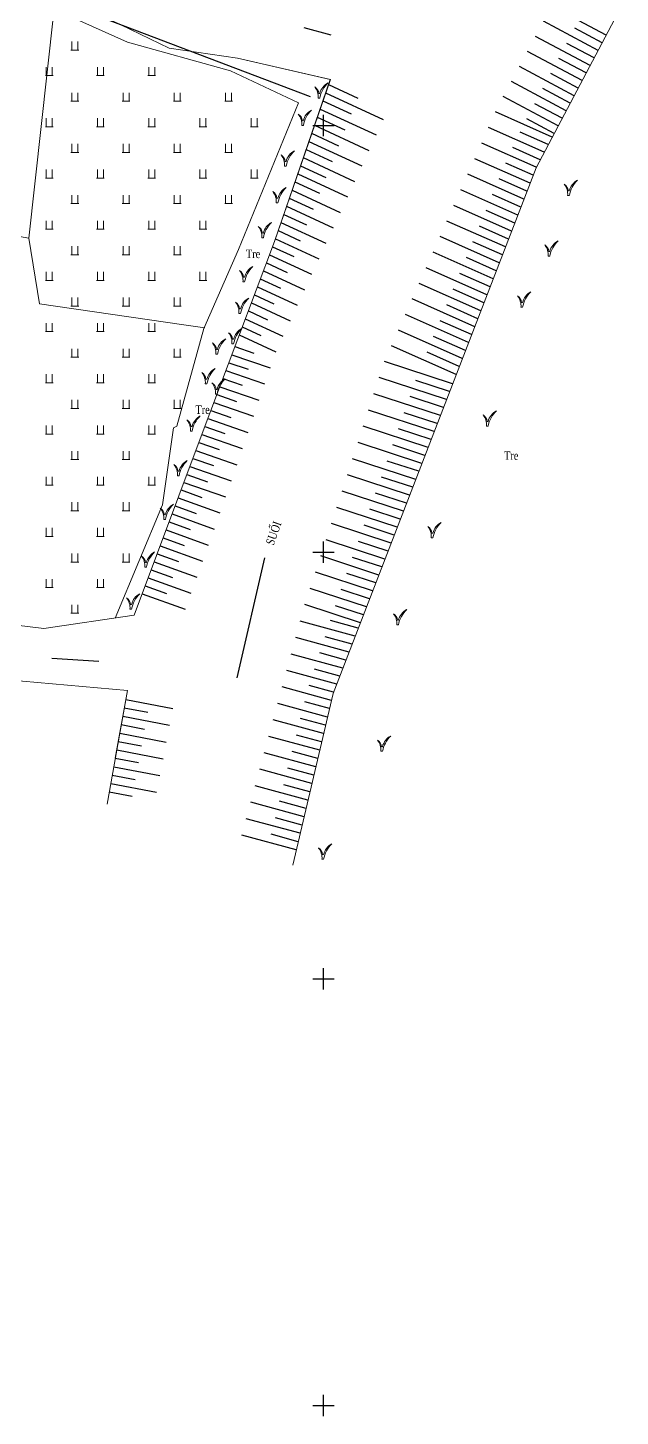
# Model space of a CAD drawing. Header units: metres. Extents: x 585499 to 586851, y 1565849 to 1566901.
# Drawn here: x 586065.4 to 586134.7, y 1565848.8 to 1566011.5 of the extents above; entities that cross this region are included whole.
import ezdxf

# ---------------------------------------------------------------- set-up
doc = ezdxf.new("R2010")
doc.units = ezdxf.units.M
for name, color, linetype, lineweight in [('dct', 7, 'Continuous', 0), ('duong bo', 97, 'Continuous', 0), ('Ghi chu', 2, 'Continuous', 5), ('text', 7, 'Continuous', 0), ('ThucVat', 90, 'Continuous', 0), ('thuy van', 111, 'Continuous', 0)]:
    doc.layers.add(name, color=color, linetype=linetype, lineweight=lineweight)
for name, color, linetype in [('K_HUNG', 7, 'Continuous'), ('suoinhat', 4, 'Continuous'), ('taluy', 15, 'Continuous')]:
    doc.layers.add(name, color=color, linetype=linetype)
doc.styles.add('ghi chu', font='times.ttf', dxfattribs={"height": 1})
doc.styles.get("Standard").update_dxf_attribs({"font": 'simplex.shx'})
doc.linetypes.add('B_DAP_CAO2', pattern='A,0.2,[130,ltypeshp.shx,S=0.75,R=0,X=0,Y=-0.75],1.2,[130,ltypeshp.shx,S=0.25,R=0,X=0,Y=-0.25],1', length=2.4)
doc.linetypes.add('TAluy-500', pattern='A,0.667,[130,ltypeshp.shx,S=-0.25,R=0,X=-0.25,Y=0.25],0.333', length=1)
doc.dimstyles.get("Standard").update_dxf_attribs({"dimtxt": 0.18, "dimasz": 0.18, "dimexe": 0.18, "dimexo": 0.0625, "dimgap": 0.09, "dimtad": 0, "dimtih": 1, "dimtoh": 1, "dimdec": 4, "dimzin": 0, "dimdsep": 46, "dimtxsty": 'Standard', "dimcen": 0.09, "dimadec": 0, "dimazin": 0, "dimtfac": 1, "dimtdec": 4, "dimtofl": 0, "dimtmove": 0, "dimatfit": 3, "dimfxl": 1, "dimtolj": 1, "dimtzin": 0, "dimarcsym": 0})

# ---------------------------------------------------------------- blocks, each defined once
blk = doc.blocks.new('fdsa')
at = {"layer": 'ThucVat', "color": 8}
for p, q in [((586981.43, 1565459.99), (586981.43, 1565458.99)), ((586982.13, 1565459.99), (586982.13, 1565458.99))]:
    blk.add_line(p, q, dxfattribs=at)
blk.add_lwpolyline([(586981.33, 1565458.99), (586982.23, 1565458.99)], dxfattribs=at)
blk = doc.blocks.new('tre')
at = {"layer": 'Ghi chu', "color": 8}
blk.add_line((-0.46, 2.17), (-0.03, 2.17), dxfattribs=at)
at = {"layer": 'Ghi chu'}
blk.add_line((-0.78, 0), (0, 0), dxfattribs=at)
at = {"layer": 'Ghi chu', "color": 8}
for centre, major_axis, start_param, end_param in [((7.57, 0.31), (-5.53, 5.53), -0.284539, 0.544452), ((12.59, -2.1), (-9.02, 9.02), -0.027251, 0.620222), ((-4.77, 1.61), (3.08, 3.08), 5.627469, 6.498728), ((-7.85, 0.69), (-5.02, 5.02), 3.830367, 4.628632)]:
    blk.add_ellipse(centre, major_axis=major_axis, ratio=1, start_param=start_param, end_param=end_param, dxfattribs=at)
blk = doc.blocks.new('hhfgffd')
at = {"layer": 'suoinhat', "color": 8}
blk.add_lwpolyline([(75.09, 10.74), (46.15, 10.94), (3.49, 11.24), (-33.36, 11.49), (-84.4, 11.85), (-99.68, 11.19), (-100.06, 21.43)], dxfattribs=at)

msp = doc.modelspace()

# ---------------------------------------------------------------- linework, layer by layer
at = {"layer": 'duong bo', "color": 8, "linetype": 'B_DAP_CAO2', "elevation": 14.25}
msp.add_lwpolyline([(586017.72, 1566030.83), (586020.69, 1566030.96), (586050.93, 1566019.09), (586056.08, 1566016.5), (586069.99, 1566012.93), (586077.06, 1566009.79), (586089.12, 1566006.41), (586097.08, 1566002.68), (586090.06, 1565985.47), (586085.97, 1565976.23), (586082.82, 1565964.77), (586082.45, 1565964.57), (586081.15, 1565955.56), (586075.6, 1565942.28)], dxfattribs=at)
at = {"layer": 'duong bo', "color": 8, "elevation": 14.25}
for points in [[(586068.42, 1566013.34), (586068.38, 1566012.97), (586065.5, 1565986.81), (586044.3, 1565990.61), (586043.6, 1565991.99), (586056.08, 1566016.5)], [(586065.5, 1565986.81), (586066.74, 1565979.12), (586083.66, 1565976.65), (586086.09, 1565976.28)]]:
    msp.add_lwpolyline(points, dxfattribs=at)
at = {"layer": 'K_HUNG', "color": 8}
for p, q in [((586100, 1565998.75), (586100, 1566001.25)), ((586098.75, 1566000), (586101.25, 1566000)), ((586100, 1565948.75), (586100, 1565951.25)), ((586098.75, 1565950), (586101.25, 1565950)), ((586100, 1565898.75), (586100, 1565901.25)), ((586098.75, 1565900), (586101.25, 1565900)), ((586098.75, 1565850), (586101.25, 1565850)), ((586100, 1565848.75), (586100, 1565851.25))]:
    msp.add_line(p, q, dxfattribs=at)
at = {"layer": 'taluy', "color": 8}
for p, q in [((586133.08, 1566010.58), (586126.69, 1566013.98)), ((586132.14, 1566008.81), (586125.75, 1566012.22)), ((586132.61, 1566009.69), (586129.41, 1566011.4)), ((586131.21, 1566007.04), (586124.81, 1566010.45)), ((586131.68, 1566007.93), (586128.48, 1566009.63)), ((586130.28, 1566005.27), (586123.87, 1566008.69)), ((586130.74, 1566006.16), (586127.54, 1566007.86)), ((586129.34, 1566003.5), (586122.93, 1566006.92)), ((586129.81, 1566004.39), (586126.6, 1566006.1)), ((586100.58, 1566004.8, 14.25), (586104, 1566003.21, 14.25)), ((586128.41, 1566001.74), (586121.99, 1566005.16)), ((586099.92, 1566002.89, 14.25), (586103.25, 1566001.36, 14.25)), ((586100.25, 1566003.84, 14.25), (586107, 1566000.72, 14.25)), ((586127.47, 1565999.97), (586121.05, 1566003.39)), ((586128.88, 1566002.62), (586125.67, 1566004.33)), ((586099.6, 1566001.94, 14.25), (586106.16, 1565998.91, 14.25)), ((586126.78, 1565998.65), (586120.14, 1566001.61)), ((586127.94, 1566000.85), (586124.73, 1566002.56)), ((586098.94, 1566000.04, 14.25), (586105.32, 1565997.09, 14.25)), ((586099.27, 1566000.99, 14.25), (586102.5, 1565999.5, 14.25)), ((586125.85, 1565996.88), (586119.33, 1565999.78)), ((586127.01, 1565999.08), (586123.79, 1566000.8)), ((586098.29, 1565998.14, 14.25), (586104.48, 1565995.28, 14.25)), ((586098.61, 1565999.09, 14.25), (586101.76, 1565997.64, 14.25)), ((586124.91, 1565995.11), (586118.52, 1565997.95)), ((586126.31, 1565997.77), (586123.03, 1565999.23)), ((586097.63, 1565996.24, 14.25), (586103.64, 1565993.46, 14.25)), ((586097.96, 1565997.19, 14.25), (586101.01, 1565995.78, 14.25)), ((586125.38, 1565996), (586122.15, 1565997.43)), ((586097.3, 1565995.29, 14.25), (586100.26, 1565993.92, 14.25)), ((586124.18, 1565993.24), (586117.71, 1565996.12)), ((586124.54, 1565994.18), (586121.33, 1565995.61)), ((586096.65, 1565993.39, 14.25), (586099.52, 1565992.07, 14.25)), ((586096.98, 1565994.34, 14.25), (586102.8, 1565991.65, 14.25)), ((586123.46, 1565991.38), (586116.89, 1565994.3)), ((586123.82, 1565992.31), (586120.56, 1565993.76)), ((586095.99, 1565991.49, 14.25), (586098.77, 1565990.21, 14.25)), ((586096.32, 1565992.44, 14.25), (586101.96, 1565989.83, 14.25)), ((586122.74, 1565989.51), (586116.08, 1565992.47)), ((586123.1, 1565990.44), (586119.79, 1565991.91)), ((586095.67, 1565990.54, 14.25), (586101.12, 1565988.02, 14.25)), ((586122.02, 1565987.64), (586115.27, 1565990.64)), ((586122.38, 1565988.57), (586119.03, 1565990.06)), ((586095.01, 1565988.64, 14.25), (586100.28, 1565986.2, 14.25)), ((586095.34, 1565989.59, 14.25), (586098.02, 1565988.35, 14.25)), ((586121.3, 1565985.77), (586114.45, 1565988.81)), ((586121.66, 1565986.7), (586118.26, 1565988.22)), ((586094.36, 1565986.74, 14.25), (586099.44, 1565984.39, 14.25)), ((586094.68, 1565987.69, 14.25), (586097.27, 1565986.49, 14.25)), ((586120.58, 1565983.9), (586113.64, 1565986.99)), ((586093.66, 1565984.86, 14.25), (586098.6, 1565982.57, 14.25)), ((586094.01, 1565985.8, 14.25), (586096.52, 1565984.64, 14.25)), ((586119.86, 1565982.03), (586112.83, 1565985.16)), ((586120.94, 1565984.84), (586117.49, 1565986.37)), ((586093.31, 1565983.92, 14.25), (586095.75, 1565982.79, 14.25)), ((586119.14, 1565980.17), (586112.02, 1565983.33)), ((586120.22, 1565982.97), (586116.73, 1565984.52)), ((586092.6, 1565982.04, 14.25), (586094.97, 1565980.94, 14.25)), ((586092.96, 1565982.98, 14.25), (586097.76, 1565980.76, 14.25)), ((586119.5, 1565981.1), (586115.96, 1565982.67)), ((586091.9, 1565980.16, 14.25), (586094.2, 1565979.1, 14.25)), ((586092.25, 1565981.1, 14.25), (586096.92, 1565978.94, 14.25)), ((586118.42, 1565978.3), (586111.2, 1565981.51)), ((586118.78, 1565979.23), (586115.19, 1565980.83)), ((586091.55, 1565979.22, 14.25), (586096.08, 1565977.13, 14.25)), ((586117.7, 1565976.43), (586110.39, 1565979.68)), ((586118.06, 1565977.36), (586114.43, 1565978.98)), ((586090.84, 1565977.35, 14.25), (586095.24, 1565975.31, 14.25)), ((586091.2, 1565978.28, 14.25), (586093.43, 1565977.25, 14.25)), ((586116.98, 1565974.56), (586109.58, 1565977.85)), ((586117.34, 1565975.5), (586113.66, 1565977.13)), ((586090.14, 1565975.47, 14.25), (586094.4, 1565973.5, 14.25)), ((586090.49, 1565976.41, 14.25), (586092.66, 1565975.41, 14.25)), ((586116.25, 1565972.69), (586108.77, 1565976.02)), ((586116.62, 1565973.63), (586112.89, 1565975.28)), ((586089.62, 1565974.09, 14.25), (586091.85, 1565973.32, 14.25)), ((586115.53, 1565970.82), (586107.95, 1565974.2)), ((586088.92, 1565972.21, 14.25), (586091.17, 1565971.44, 14.25)), ((586089.27, 1565973.15, 14.25), (586093.75, 1565971.61, 14.25)), ((586115.12, 1565969.75), (586107.15, 1565972.36)), ((586115.89, 1565971.76), (586112.13, 1565973.43)), ((586088.22, 1565970.34, 14.25), (586090.49, 1565969.56, 14.25)), ((586088.57, 1565971.28, 14.25), (586093.09, 1565969.72, 14.25)), ((586114.4, 1565967.88), (586106.53, 1565970.46)), ((586087.86, 1565969.4, 14.25), (586092.44, 1565967.83, 14.25)), ((586113.68, 1565966.02), (586105.9, 1565968.56)), ((586114.76, 1565968.82), (586110.8, 1565970.12)), ((586087.16, 1565967.53, 14.25), (586091.79, 1565965.94, 14.25)), ((586087.51, 1565968.47, 14.25), (586089.81, 1565967.67, 14.25)), ((586114.04, 1565966.95), (586110.13, 1565968.23)), ((586086.46, 1565965.66, 14.25), (586091.14, 1565964.04, 14.25)), ((586086.81, 1565966.59, 14.25), (586089.14, 1565965.79, 14.25)), ((586112.96, 1565964.15), (586105.28, 1565966.66)), ((586113.32, 1565965.08), (586109.46, 1565966.35)), ((586085.76, 1565963.79, 14.25), (586090.48, 1565962.15, 14.25)), ((586086.11, 1565964.72, 14.25), (586088.46, 1565963.91, 14.25)), ((586112.24, 1565962.28), (586104.66, 1565964.76)), ((586112.6, 1565963.21), (586108.78, 1565964.46)), ((586085.4, 1565962.85, 14.25), (586087.78, 1565962.03, 14.25)), ((586111.52, 1565960.41), (586104.04, 1565962.86)), ((586111.88, 1565961.34), (586108.11, 1565962.58)), ((586084.7, 1565960.97, 14.25), (586087.1, 1565960.15, 14.25)), ((586085.05, 1565961.91, 14.25), (586089.83, 1565960.26, 14.25)), ((586110.8, 1565958.54), (586103.41, 1565960.96)), ((586111.16, 1565959.48), (586107.44, 1565960.69)), ((586084, 1565959.1, 14.25), (586086.43, 1565958.26, 14.25)), ((586084.35, 1565960.04, 14.25), (586089.18, 1565958.37, 14.25)), ((586110.08, 1565956.67), (586102.79, 1565959.06)), ((586110.44, 1565957.61), (586106.77, 1565958.81)), ((586083.33, 1565957.3, 14.25), (586085.76, 1565956.42, 14.25)), ((586083.65, 1565958.16, 14.25), (586088.53, 1565956.48, 14.25)), ((586082.97, 1565956.36, 14.25), (586087.86, 1565954.6, 14.25)), ((586109.35, 1565954.81), (586102.17, 1565957.16)), ((586109.71, 1565955.74), (586106.1, 1565956.92)), ((586082.27, 1565954.49, 14.25), (586087.18, 1565952.72, 14.25)), ((586082.62, 1565955.42, 14.25), (586085.07, 1565954.54, 14.25)), ((586108.63, 1565952.94), (586101.54, 1565955.26)), ((586108.99, 1565953.87), (586105.43, 1565955.04)), ((586081.57, 1565952.61, 14.25), (586086.5, 1565950.83, 14.25)), ((586081.92, 1565953.55, 14.25), (586084.38, 1565952.66, 14.25)), ((586107.91, 1565951.07), (586100.92, 1565953.36)), ((586108.27, 1565952), (586104.75, 1565953.16)), ((586080.87, 1565950.74, 14.25), (586085.83, 1565948.95, 14.25)), ((586081.22, 1565951.68, 14.25), (586083.69, 1565950.78, 14.25)), ((586107.19, 1565949.2), (586100.3, 1565951.46)), ((586107.55, 1565950.13), (586104.08, 1565951.27)), ((586080.52, 1565949.8, 14.25), (586083, 1565948.91, 14.25)), ((586106.47, 1565947.33), (586099.68, 1565949.56)), ((586106.83, 1565948.27), (586103.41, 1565949.39)), ((586079.82, 1565947.93, 14.25), (586082.31, 1565947.03, 14.25)), ((586080.17, 1565948.87, 14.25), (586085.15, 1565947.07, 14.25)), ((586105.75, 1565945.46), (586099.05, 1565947.66)), ((586106.11, 1565946.4), (586102.74, 1565947.5)), ((586079.12, 1565946.06, 14.25), (586081.62, 1565945.15, 14.25)), ((586079.47, 1565946.99, 14.25), (586084.47, 1565945.19, 14.25)), ((586078.77, 1565945.12, 14.25), (586083.79, 1565943.31, 14.25)), ((586105.03, 1565943.59), (586098.43, 1565945.76)), ((586105.39, 1565944.53), (586102.07, 1565945.62)), ((586104.31, 1565941.73), (586097.81, 1565943.86)), ((586104.67, 1565942.66), (586101.39, 1565943.73)), ((586103.71, 1565940.17), (586097.27, 1565941.93)), ((586104.07, 1565941.11), (586100.8, 1565942)), ((586102.99, 1565938.3), (586096.75, 1565940)), ((586103.35, 1565939.24), (586100.18, 1565940.1)), ((586102.26, 1565936.42), (586096.22, 1565938.07)), ((586102.62, 1565937.36), (586099.55, 1565938.2)), ((586101.54, 1565934.55), (586095.69, 1565936.14)), ((586101.9, 1565935.48), (586098.93, 1565936.3)), ((586101.18, 1565933.61), (586098.3, 1565934.39)), ((586100.93, 1565932.64), (586095.17, 1565934.21)), ((586076.67, 1565931.77, 19.44), (586079.41, 1565931.24, 19.44)), ((586076.84, 1565932.75, 19.44), (586082.35, 1565931.69, 19.44)), ((586100.47, 1565930.69), (586094.64, 1565932.28)), ((586100.7, 1565931.67), (586097.8, 1565932.46)), ((586076.32, 1565929.8, 19.44), (586079.05, 1565929.27, 19.44)), ((586076.49, 1565930.78, 19.44), (586081.97, 1565929.72, 19.44)), ((586100.01, 1565928.74), (586094.11, 1565930.35)), ((586100.24, 1565929.72), (586097.31, 1565930.52)), ((586076.14, 1565928.81, 19.44), (586081.59, 1565927.76, 19.44)), ((586099.55, 1565926.8), (586093.59, 1565928.42)), ((586099.78, 1565927.77), (586096.82, 1565928.58)), ((586075.79, 1565926.84, 19.44), (586081.21, 1565925.8, 19.44)), ((586075.97, 1565927.83, 19.44), (586078.68, 1565927.3, 19.44)), ((586099.1, 1565924.85), (586093.06, 1565926.49)), ((586099.32, 1565925.82), (586096.33, 1565926.64)), ((586075.44, 1565924.87, 19.44), (586080.83, 1565923.83, 19.44)), ((586075.62, 1565925.86, 19.44), (586078.32, 1565925.34, 19.44)), ((586098.87, 1565923.87), (586095.83, 1565924.7)), ((586075.27, 1565923.89, 19.44), (586077.95, 1565923.37, 19.44)), ((586098.64, 1565922.9), (586092.54, 1565924.56)), ((586074.92, 1565921.92, 19.44), (586077.59, 1565921.4, 19.44)), ((586075.09, 1565922.9, 19.44), (586080.45, 1565921.87, 19.44)), ((586098.18, 1565920.95), (586092.01, 1565922.63)), ((586098.41, 1565921.93), (586095.34, 1565922.76)), ((586097.72, 1565919), (586091.48, 1565920.7)), ((586097.95, 1565919.98), (586094.85, 1565920.82)), ((586097.26, 1565917.06), (586090.96, 1565918.77)), ((586097.49, 1565918.03), (586094.36, 1565918.88)), ((586096.81, 1565915.11), (586090.43, 1565916.85)), ((586097.04, 1565916.08), (586093.87, 1565916.95))]:
    msp.add_line(p, q, dxfattribs=at)
at = {"layer": 'thuy van', "color": 8, "elevation": 14.25}
for points in [[(586096.39, 1565913.33), (586101.12, 1565933.46), (586124.88, 1565995.05), (586146.17, 1566035.39), (586160.74, 1566083.12), (586167.87, 1566101.44), (586174.23, 1566122.86), (586180.12, 1566147.14), (586202.99, 1566174.03), (586222.89, 1566184.14), (586240.78, 1566186.83), (586251.87, 1566183.31), (586280.24, 1566175.23)], [(586100.79, 1566005.4), (586094.24, 1565986.41), (586085.69, 1565963.6), (586077.83, 1565942.61)], [(586077.03, 1565933.81), (586074.66, 1565920.46)]]:
    msp.add_lwpolyline(points, dxfattribs=at)
at = {"layer": 'thuy van', "color": 8, "linetype": 'TAluy-500', "elevation": 14.25}
for points in [[(585996.83, 1566038.78), (585997.7, 1566041.71), (586052.31, 1566023.28), (586070.62, 1566014.54), (586081.92, 1566009.07), (586089.91, 1566007.91), (586100.8, 1566005.4), (586094.24, 1565986.41), (586085.69, 1565963.6), (586077.83, 1565942.61), (586067.26, 1565941.07), (586060.51, 1565941.89), (586043.58, 1565943.61), (586041.82, 1565947.8), (586040.31, 1565948.17), (586035.99, 1565947.1), (586031.81, 1565943.93), (586026.48, 1565943.88), (586020.52, 1565945.92), (586005.69, 1565948.02), (586003.5, 1565949.75), (586000.32, 1565949.73), (585996.22, 1565947.16), (585976.46, 1565949.89)], [(585996.83, 1566038.78), (585997.7, 1566041.71), (586052.31, 1566023.28), (586070.62, 1566014.54), (586081.92, 1566009.07), (586089.91, 1566007.91), (586100.79, 1566005.4)], [(586077.83, 1565942.61), (586067.26, 1565941.07), (586060.51, 1565941.89), (586043.58, 1565943.61), (586041.82, 1565947.8), (586040.31, 1565948.17), (586035.99, 1565947.1), (586031.81, 1565943.93), (586026.48, 1565943.88), (586020.52, 1565945.92), (586005.69, 1565948.02), (586003.5, 1565949.75), (586000.32, 1565949.73), (585996.22, 1565947.16), (585976.46, 1565949.89)], [(585976.6, 1565949.36), (585997.97, 1565945.77), (585997.5, 1565941.19), (585999.04, 1565940.86), (586000.56, 1565943.09), (586006.47, 1565942.96), (586047.31, 1565937.58), (586061.22, 1565935.22), (586077.03, 1565933.81), (586075.62, 1565925.86)], [(585976.6, 1565949.36), (585997.97, 1565945.77), (585997.5, 1565941.19), (585999.04, 1565940.86), (586000.56, 1565943.09), (586006.47, 1565942.96), (586047.31, 1565937.58), (586061.22, 1565935.22), (586077.03, 1565933.81)]]:
    msp.add_lwpolyline(points, dxfattribs=at)

# ---------------------------------------------------------------- block references
at = {"layer": 'dct', "color": 8, "rotation": 339.6203441340272}
msp.add_blockref('hhfgffd', (586024.34, 1566019.44, 28.5), dxfattribs=at)
at = {"layer": 'ThucVat', "color": 8}
for p in [(-910.9, 549.86), (-913.9, 546.86), (-907.9, 546.86), (-901.9, 546.86), (-910.9, 543.86), (-904.9, 543.86), (-898.9, 543.86), (-892.9, 543.86), (-913.9, 540.86), (-907.9, 540.86), (-901.9, 540.86), (-895.9, 540.86), (-889.9, 540.86), (-910.9, 537.86), (-904.9, 537.86), (-898.9, 537.86), (-892.9, 537.86), (-913.9, 534.86), (-907.9, 534.86), (-901.9, 534.86), (-895.9, 534.86), (-889.9, 534.86), (-910.9, 531.86), (-904.9, 531.86), (-898.9, 531.86), (-892.9, 531.86), (-913.9, 528.86), (-907.9, 528.86), (-901.9, 528.86), (-895.9, 528.86), (-910.9, 525.86), (-904.9, 525.86), (-898.9, 525.86), (-913.9, 522.86), (-913.9, 522.86), (-907.9, 522.86), (-907.9, 522.86), (-901.9, 522.86), (-901.9, 522.86), (-895.9, 522.86), (-895.9, 522.86), (-910.9, 519.86), (-910.9, 519.86), (-904.9, 519.86), (-904.9, 519.86), (-898.9, 519.86), (-898.9, 519.86), (-913.9, 516.86), (-907.9, 516.86), (-901.9, 516.86), (-910.9, 513.86), (-904.9, 513.86), (-898.9, 513.86), (-913.9, 510.86), (-907.9, 510.86), (-901.9, 510.86), (-910.9, 507.86), (-904.9, 507.86), (-898.9, 507.86), (-913.9, 504.86), (-907.9, 504.86), (-901.9, 504.86), (-910.9, 501.86), (-904.9, 501.86), (-913.9, 498.86), (-907.9, 498.86), (-901.9, 498.86), (-910.9, 495.86), (-904.9, 495.86), (-913.9, 492.86), (-907.9, 492.86), (-910.9, 489.86), (-904.9, 489.86), (-913.9, 486.86), (-907.9, 486.86), (-910.9, 483.86)]:
    msp.add_blockref('fdsa', p, dxfattribs=at)
at = {"layer": 'ThucVat', "color": 8, "xscale": 0.25, "yscale": 0.25, "zscale": 0.25}
for p in [(586099.57, 1566003.21), (586097.64, 1566000.02), (586095.63, 1565995.25), (586128.78, 1565991.8), (586094.66, 1565990.94), (586092.96, 1565986.86), (586126.5, 1565984.69), (586090.76, 1565981.68), (586123.31, 1565978.71), (586090.29, 1565977.98), (586089.47, 1565974.41), (586087.59, 1565973.22), (586086.35, 1565969.73), (586087.54, 1565968.54), (586084.61, 1565964.18), (586119.28, 1565964.77), (586083.09, 1565958.96), (586081.48, 1565953.83), (586112.81, 1565951.69), (586079.27, 1565948.24), (586077.53, 1565943.34), (586108.78, 1565941.48), (586106.91, 1565926.67), (586100.01, 1565914.02)]:
    msp.add_blockref('tre', p, dxfattribs=at)

# ---------------------------------------------------------------- texts
at = {"layer": 'text', "color": 8, "style": 'ghi chu', "width": 0.8}
for p in [(586090.91, 1565984.47, 14.25), (586085, 1565966.21, 14.25), (586121.14, 1565960.83, 14.25)]:
    msp.add_text('Tre', height=1, dxfattribs=at).set_placement(p)
msp.add_text('SUỐI', height=1, rotation=70.6779, dxfattribs=at).set_placement((586094.16, 1565950.74, 14.25))

# ---------------------------------------------------------------- leaders
at = {"layer": 'thuy van', "color": 8}
for points in [[(586100.88, 1566010.6, 14.25), (586097.74, 1566011.46, 14.25)], [(586100.88, 1566010.6, 14.25), (586097.74, 1566011.46, 14.25)], [(586089.9, 1565935.3, 14.25), (586093.12, 1565949.33, 14.25)], [(586089.9, 1565935.3, 14.25), (586093.12, 1565949.33, 14.25)], [(586073.68, 1565937.21, 14.25), (586068.19, 1565937.54, 14.25)], [(586073.68, 1565937.21, 14.25), (586068.19, 1565937.54, 14.25)]]:
    msp.add_leader(points, dimstyle='Standard', dxfattribs=at)

doc.saveas('drawing.dxf')
